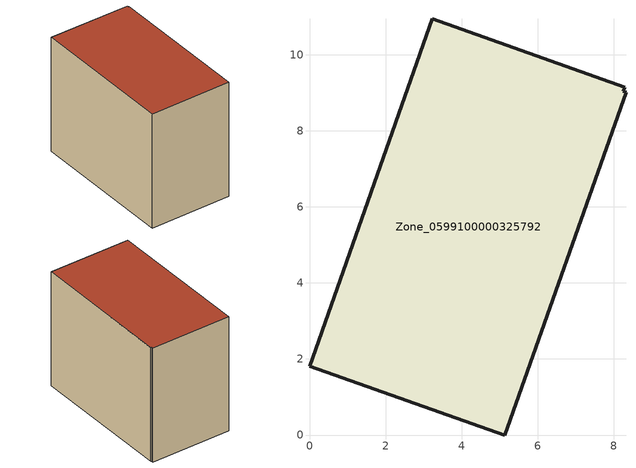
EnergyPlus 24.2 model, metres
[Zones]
Zone_0599100000325792
 floor ground (C_G): 0,1.81 3.23,10.94 8.29,9.14 8.25,9.04 8.32,9.01 5.13,0 z0.49
 wall outside (C_F): 3.23,10.94 0,1.81 5.13,0 8.32,9.01 8.25,9.04 8.29,9.14 3.23,10.94 z0.49:8.31
 roof outside (C_R): 5.13,0 8.32,9.01 8.25,9.04 8.29,9.14 3.23,10.94 0,1.81 z8.31
[BUILDING]
Pand.0599100000325792: North Axis=0; Terrain=City; Loads Convergence Tolerance Value=0.04; Temperature Convergence Tolerance Value=0.4; Solar Distribution=FullExterior; Maximum Number of Warmup Days=25; Minimum Number of Warmup Days=1
[Site:Location]
Rotterdam.The.Hague.AP_ZH_NLD Design_Conditions: Latitude=51.96; Longitude=4.45; Time Zone=1; Elevation=-4.5
[SITE:GROUNDTEMPERATURE:BUILDINGSURFACE]
18, 18, 18, 18, 18, 18, 18, 18, 18, 18, 18, 18
[MATERIAL] Thermal Absorptance=0.9; Solar Absorptance=0.7; Visible Absorptance=0.7
Name | Roughness | Thickness | Conductivity | Density | Specific Heat
G.TI.1975-1991 | MediumSmooth | 0.15 | 0.288461 | 540 | 1210
F.TI.1975-1991 | Rough | 0.3 | 0.230769 | 1920 | 840
R.TI.1975-1991 | MediumRough | 0.2 | 0.153846 | 1500 | 1000
[CONSTRUCTION]
C_G: G.TI.1975-1991
C_F: F.TI.1975-1991
C_R: R.TI.1975-1991
[ZONE]
Zone_0599100000325792: Type=1; Multiplier=1; Ceiling Height=Autocalculate; Volume=Autocalculate; Floor Area=autocalculate; Part of Total Floor Area=Yes
[ZONEINFILTRATION:DESIGNFLOWRATE]
Infil_Zone_0599100000325792: Zone or ZoneList or Space or SpaceList=Zone_0599100000325792; Schedule=AlwaysOn; Design Flow Rate Calculation Method=Flow/Area; Flow Rate per Floor Area=0.003; Constant Term Coefficient=1; Temperature Term Coefficient=0; Velocity Term Coefficient=0; Velocity Squared Term Coefficient=0
[HVACTEMPLATE:ZONE:IDEALLOADSAIRSYSTEM]
Zone_0599100000325792: Maximum Heating Supply Air Temperature=50; Minimum Cooling Supply Air Temperature=13; Maximum Heating Supply Air Humidity Ratio=0.0156; Minimum Cooling Supply Air Humidity Ratio=0.0077; Heating Limit=NoLimit; Cooling Limit=NoLimit; Dehumidification Control Type=ConstantSensibleHeatRatio; Cooling Sensible Heat Ratio=0.7; Dehumidification Setpoint=60; Humidification Control Type=None; Humidification Setpoint=30; Outdoor Air Method=None; Outdoor Air Flow Rate per Person=0.00944; Outdoor Air Flow Rate per Zone Floor Area=0; Outdoor Air Flow Rate per Zone=0; Demand Controlled Ventilation Type=None; Outdoor Air Economizer Type=NoEconomizer; Heat Recovery Type=None; Sensible Heat Recovery Effectiveness=0.7; Latent Heat Recovery Effectiveness=0.65
[ZONECONTROL:THERMOSTAT]
ThermostatControl_Zone_0599100000325792: Zone or ZoneList=Zone_0599100000325792; Control Type Schedule=DualSetpointControlType; Control 1=Thermostat_Zone_0599100000325792; Temperature Difference Between Cutout And Setpoint=0
[THERMOSTATSETPOINT:DUALSETPOINT]
Thermostat_Zone_0599100000325792: Heating Setpoint Temperature Schedule=HeatingSetpoint_Zone_0599100000325792; Cooling Setpoint Temperature Schedule=CoolingSetpoint_Zone_0599100000325792
[SCHEDULE:COMPACT]
HeatingSetpoint_Zone_0599100000325792: Through: 12/31, For: AllDays, Until: 24:00, 21
CoolingSetpoint_Zone_0599100000325792: Through: 12/31, For: AllDays, Until: 24:00, 24
DualSetpointControlType: Through: 12/31, For: AllDays, Until: 24:00, 4
AlwaysOn: Through: 12/31, For: AllDays, Until: 24:00, 1
